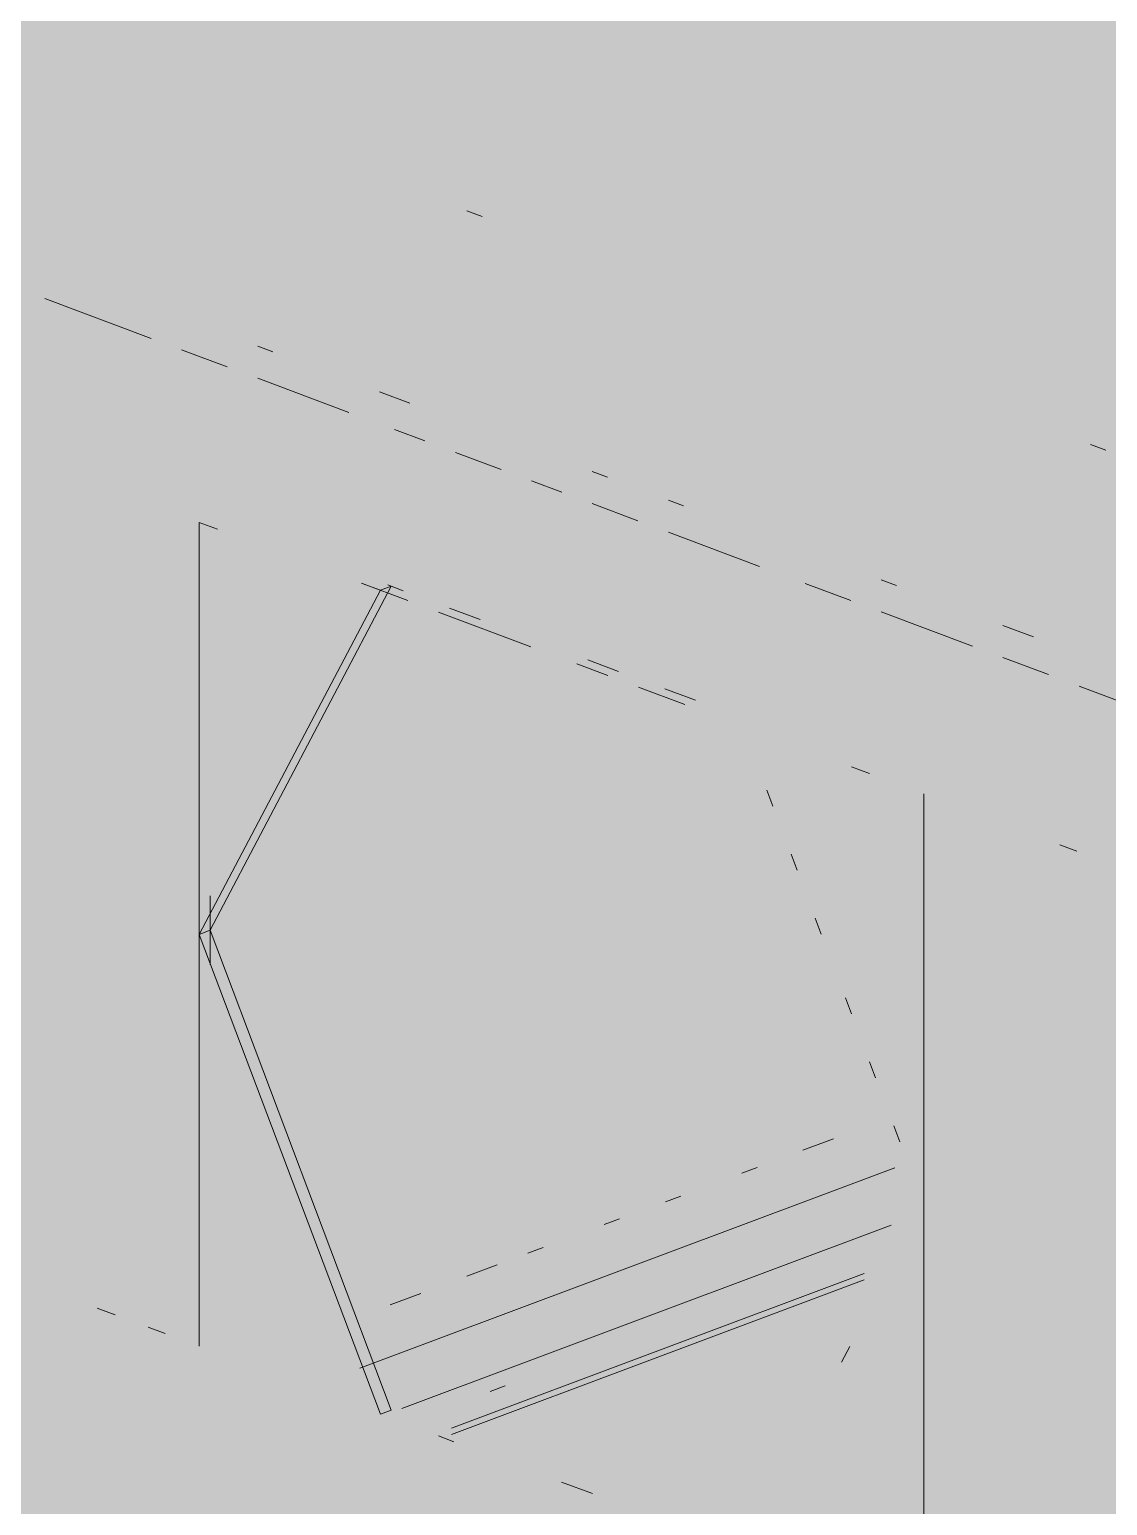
# Paper-space layout '03 3D Building and Roof' of a CAD drawing. Header units: millimetres. Extents: x 5 to 415, y 5 to 292.
# Drawn here: x 125.76 to 130.16, y 87.13 to 93.16 of the extents above; entities that cross this region are included whole.
import ezdxf

# ---------------------------------------------------------------- set-up
doc = ezdxf.new("R2010")
doc.units = ezdxf.units.MM
doc.layers.add('EXISTING', color=7, linetype='Continuous')
doc.layers.add('IMAGES', color=7, linetype='Continuous')

# ---------------------------------------------------------------- blocks, each defined once
blk = doc.blocks.new('SHEET_03')
at = {"layer": 'EXISTING', "color": 250, "lineweight": 9}
for p, q in [((127.6085, 92.3979), (127.5463, 92.4211)), ((126.2555, 91.8996), (125.8202, 92.0627)), ((126.6907, 91.8677), (126.7529, 91.8444)), ((126.5663, 91.7832), (126.3798, 91.853)), ((127.0638, 91.5968), (126.6907, 91.7366)), ((127.1881, 91.6814), (127.3125, 91.6348)), ((127.3747, 91.4804), (127.2503, 91.527)), ((130.1578, 91.4429), (130.0956, 91.4662)), ((127.6855, 91.3639), (127.499, 91.4338)), ((128.0586, 91.3553), (128.1208, 91.332)), ((127.9343, 91.2707), (127.8099, 91.3173)), ((128.2451, 91.1543), (128.0586, 91.2242)), ((128.3695, 91.2388), (128.4317, 91.2155)), ((126.4518, 87.7806), (126.4518, 91.1474)), ((126.4518, 91.1474), (126.4518, 89.464)), ((126.5259, 91.1196), (126.4518, 91.1474)), ((128.7426, 90.9679), (128.3695, 91.1077)), ((129.24, 90.9127), (129.3022, 90.8894)), ((126.4518, 89.464), (127.1925, 90.8699)), ((127.2369, 90.8866), (126.4962, 89.4806)), ((127.1153, 90.8988), (127.304, 90.8281)), ((127.1925, 90.8699), (127.1184, 90.8977)), ((127.2369, 90.8866), (127.1925, 90.8699)), ((127.2856, 90.8683), (127.2226, 90.8919)), ((129.1156, 90.8282), (128.9291, 90.8981)), ((127.4298, 90.781), (127.8073, 90.6396)), ((127.6001, 90.7505), (127.4743, 90.7976)), ((129.6131, 90.6418), (129.24, 90.7816)), ((129.7374, 90.7264), (129.8618, 90.6798)), ((127.996, 90.5689), (128.1218, 90.5218)), ((128.1663, 90.5384), (128.0405, 90.5855)), ((129.9239, 90.5254), (129.7374, 90.5953)), ((130.2348, 90.4089), (130.0483, 90.4788)), ((128.2477, 90.4746), (128.4364, 90.4039)), ((128.4808, 90.4206), (128.355, 90.4677)), ((129.1922, 90.1208), (129.1182, 90.1485)), ((128.7725, 90.0536), (128.7972, 89.9882)), ((129.4144, 90.0376), (129.4144, 89.0756)), ((129.4144, 88.3542), (129.4144, 89.8973)), ((130.0394, 89.8034), (129.9699, 89.8295)), ((128.8713, 89.7921), (128.896, 89.7268)), ((126.4962, 89.4806), (126.4962, 89.6209)), ((126.4962, 89.5837), (126.4962, 89.3776)), ((128.97, 89.5307), (128.9947, 89.4653)), ((126.4518, 89.464), (126.4962, 89.4806)), ((126.4518, 89.464), (126.4518, 87.7806)), ((127.1925, 87.5032), (126.4518, 89.464)), ((126.4962, 89.3404), (126.4962, 89.4806)), ((126.4962, 89.4806), (127.2369, 87.5198)), ((129.0935, 89.2039), (129.1182, 89.1385)), ((129.1922, 88.9424), (129.2169, 88.8771)), ((129.4144, 88.9382), (129.4144, 88.8695)), ((129.4144, 88.7321), (129.4144, 87.9076)), ((129.291, 88.681), (129.3157, 88.6156)), ((128.9198, 88.582), (129.0448, 88.6288)), ((127.1078, 87.6905), (129.2947, 88.5097)), ((128.6699, 88.4884), (128.7323, 88.5118)), ((128.3574, 88.3713), (128.4199, 88.3947)), ((129.4144, 86.9514), (129.4144, 88.3542)), ((129.28, 88.2758), (127.2805, 87.5268)), ((128.1075, 88.2777), (128.17, 88.3011)), ((127.7951, 88.1607), (127.8576, 88.1841)), ((127.4827, 87.4456), (129.1697, 88.0776)), ((127.5452, 88.0671), (127.6701, 88.1139)), ((127.4827, 87.4202), (129.1697, 88.0522)), ((127.2328, 87.95), (127.3577, 87.9968)), ((126.0352, 87.9367), (126.1046, 87.9107)), ((126.1088, 87.9091), (126.0459, 87.9327)), ((126.2435, 87.8587), (126.3129, 87.8326)), ((129.1114, 87.779), (129.0778, 87.7151)), ((129.4144, 87.7701), (129.4144, 87.7014)), ((127.6406, 87.5951), (127.7031, 87.6185)), ((129.4144, 87.564), (129.4144, 86.7395)), ((127.2369, 87.5198), (127.1925, 87.5032)), ((127.4928, 87.3907), (127.4298, 87.4142)), ((128.0589, 87.1786), (127.9331, 87.2257))]:
    blk.add_line(p, q, dxfattribs=at)
at = {"layer": 'IMAGES', "color": 7}
for points in [[(125.4836, 93.1429), (125.8263, 93.1429), (125.4836, 93.3143), (125.8263, 93.3143)], [(125.8263, 93.1429), (125.9977, 93.1429), (125.8263, 93.3143), (125.9977, 93.3143)], [(125.9977, 93.1429), (126.1691, 93.1429), (125.9977, 93.3143), (126.1691, 93.3143)], [(126.1691, 93.1429), (126.3404, 93.1429), (126.1691, 93.3143), (126.3404, 93.3143)], [(126.3404, 93.1429), (139.8781, 93.1429), (126.3404, 93.3143), (139.8781, 93.3143)], [(125.655, 92.9714), (125.8263, 92.9714), (125.655, 93.1429), (125.8263, 93.1429)], [(125.8263, 92.9714), (125.9977, 92.9714), (125.8263, 93.1429), (125.9977, 93.1429)], [(125.9977, 92.9714), (126.1691, 92.9714), (125.9977, 93.1429), (126.1691, 93.1429)], [(126.1691, 92.8), (126.3404, 92.8), (126.1691, 93.1429), (126.3404, 93.1429)], [(126.3404, 92.9714), (126.5118, 92.9714), (126.3404, 93.1429), (126.5118, 93.1429)], [(126.5118, 92.9714), (139.8781, 92.9714), (126.5118, 93.1429), (139.8781, 93.1429)], [(125.4836, 92.8), (125.8263, 92.8), (125.4836, 92.9714), (125.8263, 92.9714)], [(125.8263, 92.8), (126.1691, 92.8), (125.8263, 92.9714), (126.1691, 92.9714)], [(126.3404, 92.8), (126.5118, 92.8), (126.3404, 92.9714), (126.5118, 92.9714)], [(126.5118, 92.8), (126.6832, 92.8), (126.5118, 92.9714), (126.6832, 92.9714)], [(126.6832, 92.8), (127.0259, 92.8), (126.6832, 92.9714), (127.0259, 92.9714)], [(127.0259, 92.8), (139.364, 92.8), (127.0259, 92.9714), (139.364, 92.9714)], [(124.7982, 92.6286), (126.1691, 92.6286), (124.7982, 92.8), (126.1691, 92.8)], [(126.1691, 92.6286), (126.3404, 92.6286), (126.1691, 92.8), (126.3404, 92.8)], [(126.3404, 92.6286), (126.6832, 92.6286), (126.3404, 92.8), (126.6832, 92.8)], [(126.6832, 92.6286), (126.8545, 92.6286), (126.6832, 92.8), (126.8545, 92.8)], [(126.8545, 92.6286), (127.0259, 92.6286), (126.8545, 92.8), (127.0259, 92.8)], [(127.0259, 92.6286), (127.1973, 92.6286), (127.0259, 92.8), (127.1973, 92.8)], [(127.1973, 92.6286), (127.3686, 92.6286), (127.1973, 92.8), (127.3686, 92.8)], [(127.3686, 92.6286), (139.0213, 92.6286), (127.3686, 92.8), (139.0213, 92.8)], [(125.655, 92.4571), (127.0259, 92.4571), (125.655, 92.6286), (127.0259, 92.6286)], [(127.0259, 92.4571), (127.3686, 92.4571), (127.0259, 92.6286), (127.3686, 92.6286)], [(127.3686, 92.4571), (127.54, 92.4571), (127.3686, 92.6286), (127.54, 92.6286)], [(127.54, 92.4571), (127.7113, 92.4571), (127.54, 92.6286), (127.7113, 92.6286)], [(127.7113, 92.4571), (127.8827, 92.4571), (127.7113, 92.6286), (127.8827, 92.6286)], [(127.8827, 92.4571), (128.0541, 92.4571), (127.8827, 92.6286), (128.0541, 92.6286)], [(128.0541, 92.4571), (138.5072, 92.4571), (128.0541, 92.6286), (138.5072, 92.6286)], [(125.655, 92.2857), (125.8263, 92.2857), (125.655, 92.4571), (125.8263, 92.4571)], [(125.8263, 92.2857), (127.54, 92.2857), (125.8263, 92.4571), (127.54, 92.4571)], [(127.54, 92.2857), (127.7113, 92.2857), (127.54, 92.4571), (127.7113, 92.4571)], [(127.7113, 92.2857), (127.8827, 92.2857), (127.7113, 92.4571), (127.8827, 92.4571)], [(127.8827, 92.2857), (128.0541, 92.2857), (127.8827, 92.4571), (128.0541, 92.4571)], [(128.0541, 92.2857), (128.2254, 92.2857), (128.0541, 92.4571), (128.2254, 92.4571)], [(128.2254, 92.2857), (128.5682, 92.2857), (128.2254, 92.4571), (128.5682, 92.4571)], [(128.5682, 92.2857), (137.9931, 92.2857), (128.5682, 92.4571), (137.9931, 92.4571)], [(125.3123, 92.1143), (125.8263, 92.1143), (125.3123, 92.2857), (125.8263, 92.2857)], [(125.8263, 92.1143), (125.9977, 92.1143), (125.8263, 92.2857), (125.9977, 92.2857)], [(125.9977, 92.1143), (126.1691, 92.1143), (125.9977, 92.2857), (126.1691, 92.2857)], [(126.1691, 92.1143), (126.3404, 92.1143), (126.1691, 92.2857), (126.3404, 92.2857)], [(126.3404, 92.1143), (127.54, 92.1143), (126.3404, 92.2857), (127.54, 92.2857)], [(127.54, 92.1143), (127.7113, 92.1143), (127.54, 92.2857), (127.7113, 92.2857)], [(127.7113, 92.1143), (127.8827, 92.1143), (127.7113, 92.2857), (127.8827, 92.2857)], [(127.8827, 92.1143), (128.0541, 92.1143), (127.8827, 92.2857), (128.0541, 92.2857)], [(128.0541, 92.1143), (128.2254, 92.1143), (128.0541, 92.2857), (128.2254, 92.2857)], [(128.2254, 92.1143), (128.3968, 92.1143), (128.2254, 92.2857), (128.3968, 92.2857)], [(128.3968, 91.9429), (128.5682, 91.9429), (128.3968, 92.2857), (128.5682, 92.2857)], [(128.5682, 92.1143), (128.7395, 92.1143), (128.5682, 92.2857), (128.7395, 92.2857)], [(128.7395, 92.1143), (128.9109, 92.1143), (128.7395, 92.2857), (128.9109, 92.2857)], [(128.9109, 92.1143), (137.6504, 92.1143), (128.9109, 92.2857), (137.6504, 92.2857)], [(125.655, 91.9429), (126.3404, 91.9429), (125.655, 92.1143), (126.3404, 92.1143)], [(126.3404, 91.9429), (126.5118, 91.9429), (126.3404, 92.1143), (126.5118, 92.1143)], [(126.5118, 91.9429), (126.6832, 91.9429), (126.5118, 92.1143), (126.6832, 92.1143)], [(126.6832, 91.9429), (127.0259, 91.9429), (126.6832, 92.1143), (127.0259, 92.1143)], [(127.0259, 91.9429), (127.8827, 91.9429), (127.0259, 92.1143), (127.8827, 92.1143)], [(127.8827, 91.9429), (128.0541, 91.9429), (127.8827, 92.1143), (128.0541, 92.1143)], [(128.0541, 91.9429), (128.3968, 91.9429), (128.0541, 92.1143), (128.3968, 92.1143)], [(128.5682, 91.9429), (128.7395, 91.9429), (128.5682, 92.1143), (128.7395, 92.1143)], [(128.7395, 91.9429), (128.9109, 91.9429), (128.7395, 92.1143), (128.9109, 92.1143)], [(128.9109, 91.9429), (129.0822, 91.9429), (128.9109, 92.1143), (129.0822, 92.1143)], [(129.0822, 91.9429), (129.2536, 91.9429), (129.0822, 92.1143), (129.2536, 92.1143)], [(129.2536, 91.9429), (129.425, 91.9429), (129.2536, 92.1143), (129.425, 92.1143)], [(129.425, 91.9429), (137.1363, 91.9429), (129.425, 92.1143), (137.1363, 92.1143)], [(125.655, 91.6), (125.8263, 91.6), (125.655, 91.9429), (125.8263, 91.9429)], [(125.8263, 91.7714), (125.9977, 91.7714), (125.8263, 91.9429), (125.9977, 91.9429)], [(125.9977, 91.7714), (126.1691, 91.7714), (125.9977, 91.9429), (126.1691, 91.9429)], [(126.1691, 91.7714), (126.3404, 91.7714), (126.1691, 91.9429), (126.3404, 91.9429)], [(126.3404, 91.7714), (126.5118, 91.7714), (126.3404, 91.9429), (126.5118, 91.9429)], [(126.5118, 91.7714), (126.6832, 91.7714), (126.5118, 91.9429), (126.6832, 91.9429)], [(126.6832, 91.7714), (126.8545, 91.7714), (126.6832, 91.9429), (126.8545, 91.9429)], [(126.8545, 91.7714), (127.0259, 91.7714), (126.8545, 91.9429), (127.0259, 91.9429)], [(127.0259, 91.7714), (127.1973, 91.7714), (127.0259, 91.9429), (127.1973, 91.9429)], [(127.1973, 91.7714), (127.3686, 91.7714), (127.1973, 91.9429), (127.3686, 91.9429)], [(127.3686, 91.7714), (128.3968, 91.7714), (127.3686, 91.9429), (128.3968, 91.9429)], [(128.3968, 91.7714), (128.5682, 91.7714), (128.3968, 91.9429), (128.5682, 91.9429)], [(128.5682, 91.7714), (128.7395, 91.7714), (128.5682, 91.9429), (128.7395, 91.9429)], [(128.7395, 91.7714), (128.9109, 91.7714), (128.7395, 91.9429), (128.9109, 91.9429)], [(128.9109, 91.7714), (129.0822, 91.7714), (128.9109, 91.9429), (129.0822, 91.9429)], [(129.0822, 91.7714), (129.2536, 91.7714), (129.0822, 91.9429), (129.2536, 91.9429)], [(129.2536, 91.6), (129.425, 91.6), (129.2536, 91.9429), (129.425, 91.9429)], [(129.425, 91.7714), (129.5963, 91.7714), (129.425, 91.9429), (129.5963, 91.9429)], [(129.5963, 91.7714), (136.7936, 91.7714), (129.5963, 91.9429), (136.7936, 91.9429)], [(125.8263, 91.6), (125.9977, 91.6), (125.8263, 91.7714), (125.9977, 91.7714)], [(125.9977, 91.6), (126.3404, 91.6), (125.9977, 91.7714), (126.3404, 91.7714)], [(126.3404, 91.6), (126.6832, 91.6), (126.3404, 91.7714), (126.6832, 91.7714)], [(126.6832, 91.6), (127.0259, 91.6), (126.6832, 91.7714), (127.0259, 91.7714)], [(127.0259, 91.4286), (127.1973, 91.4286), (127.0259, 91.7714), (127.1973, 91.7714)], [(127.1973, 91.4286), (127.3686, 91.4286), (127.1973, 91.7714), (127.3686, 91.7714)], [(127.3686, 91.6), (127.54, 91.6), (127.3686, 91.7714), (127.54, 91.7714)], [(127.54, 91.6), (127.8827, 91.6), (127.54, 91.7714), (127.8827, 91.7714)], [(127.8827, 91.6), (128.7395, 91.6), (127.8827, 91.7714), (128.7395, 91.7714)], [(128.7395, 91.6), (128.9109, 91.6), (128.7395, 91.7714), (128.9109, 91.7714)], [(128.9109, 91.6), (129.2536, 91.6), (128.9109, 91.7714), (129.2536, 91.7714)], [(129.425, 91.6), (129.5963, 91.6), (129.425, 91.7714), (129.5963, 91.7714)], [(129.5963, 91.6), (129.7677, 91.6), (129.5963, 91.7714), (129.7677, 91.7714)], [(129.7677, 91.6), (129.9391, 91.6), (129.7677, 91.7714), (129.9391, 91.7714)], [(129.9391, 91.6), (130.1104, 91.6), (129.9391, 91.7714), (130.1104, 91.7714)], [(130.1104, 91.6), (130.2818, 91.6), (130.1104, 91.7714), (130.2818, 91.7714)], [(125.655, 91.4286), (125.8263, 91.4286), (125.655, 91.6), (125.8263, 91.6)], [(125.8263, 91.4286), (126.1691, 91.4286), (125.8263, 91.6), (126.1691, 91.6)], [(126.1691, 91.4286), (126.3404, 91.4286), (126.1691, 91.6), (126.3404, 91.6)], [(126.3404, 91.4286), (126.6832, 91.4286), (126.3404, 91.6), (126.6832, 91.6)], [(126.6832, 91.4286), (126.8545, 91.4286), (126.6832, 91.6), (126.8545, 91.6)], [(126.8545, 91.4286), (127.0259, 91.4286), (126.8545, 91.6), (127.0259, 91.6)], [(127.3686, 91.4286), (127.54, 91.4286), (127.3686, 91.6), (127.54, 91.6)], [(127.54, 91.4286), (127.7113, 91.4286), (127.54, 91.6), (127.7113, 91.6)], [(127.7113, 91.4286), (127.8827, 91.4286), (127.7113, 91.6), (127.8827, 91.6)], [(127.8827, 91.4286), (128.0541, 91.4286), (127.8827, 91.6), (128.0541, 91.6)], [(128.0541, 91.4286), (128.3968, 91.4286), (128.0541, 91.6), (128.3968, 91.6)], [(128.3968, 91.4286), (129.2536, 91.4286), (128.3968, 91.6), (129.2536, 91.6)], [(129.2536, 91.4286), (129.425, 91.4286), (129.2536, 91.6), (129.425, 91.6)], [(129.425, 91.4286), (129.9391, 91.4286), (129.425, 91.6), (129.9391, 91.6)], [(129.9391, 91.4286), (130.1104, 91.4286), (129.9391, 91.6), (130.1104, 91.6)], [(130.1104, 91.4286), (130.2818, 91.4286), (130.1104, 91.6), (130.2818, 91.6)], [(125.655, 91.2571), (125.8263, 91.2571), (125.655, 91.4286), (125.8263, 91.4286)], [(125.8263, 91.2571), (125.9977, 91.2571), (125.8263, 91.4286), (125.9977, 91.4286)], [(125.9977, 91.2571), (126.1691, 91.2571), (125.9977, 91.4286), (126.1691, 91.4286)], [(126.1691, 91.2571), (126.5118, 91.2571), (126.1691, 91.4286), (126.5118, 91.4286)], [(126.5118, 91.2571), (127.0259, 91.2571), (126.5118, 91.4286), (127.0259, 91.4286)], [(127.0259, 91.2571), (127.1973, 91.2571), (127.0259, 91.4286), (127.1973, 91.4286)], [(127.1973, 91.2571), (127.3686, 91.2571), (127.1973, 91.4286), (127.3686, 91.4286)], [(127.3686, 91.2571), (127.54, 91.2571), (127.3686, 91.4286), (127.54, 91.4286)], [(127.54, 91.2571), (127.7113, 91.2571), (127.54, 91.4286), (127.7113, 91.4286)], [(127.7113, 91.2571), (127.8827, 91.2571), (127.7113, 91.4286), (127.8827, 91.4286)], [(127.8827, 91.2571), (128.0541, 91.2571), (127.8827, 91.4286), (128.0541, 91.4286)], [(128.0541, 91.2571), (128.2254, 91.2571), (128.0541, 91.4286), (128.2254, 91.4286)], [(128.2254, 91.2571), (128.3968, 91.2571), (128.2254, 91.4286), (128.3968, 91.4286)], [(128.3968, 91.2571), (128.5682, 91.2571), (128.3968, 91.4286), (128.5682, 91.4286)], [(128.5682, 91.2571), (128.7395, 91.2571), (128.5682, 91.4286), (128.7395, 91.4286)], [(128.7395, 91.2571), (130.1104, 91.2571), (128.7395, 91.4286), (130.1104, 91.4286)], [(130.1104, 91.2571), (130.2818, 91.2571), (130.1104, 91.4286), (130.2818, 91.4286)], [(125.655, 90.2286), (125.8263, 90.2286), (125.655, 91.2571), (125.8263, 91.2571)], [(125.8263, 91.0857), (125.9977, 91.0857), (125.8263, 91.2571), (125.9977, 91.2571)], [(125.9977, 91.0857), (126.1691, 91.0857), (125.9977, 91.2571), (126.1691, 91.2571)], [(126.1691, 91.0857), (126.5118, 91.0857), (126.1691, 91.2571), (126.5118, 91.2571)], [(126.5118, 91.0857), (126.6832, 91.0857), (126.5118, 91.2571), (126.6832, 91.2571)], [(126.6832, 91.0857), (126.8545, 91.0857), (126.6832, 91.2571), (126.8545, 91.2571)], [(126.8545, 91.0857), (127.0259, 91.0857), (126.8545, 91.2571), (127.0259, 91.2571)], [(127.0259, 91.0857), (127.7113, 91.0857), (127.0259, 91.2571), (127.7113, 91.2571)], [(127.7113, 91.0857), (127.8827, 91.0857), (127.7113, 91.2571), (127.8827, 91.2571)], [(127.8827, 91.0857), (128.0541, 91.0857), (127.8827, 91.2571), (128.0541, 91.2571)], [(128.0541, 91.0857), (128.3968, 91.0857), (128.0541, 91.2571), (128.3968, 91.2571)], [(128.3968, 90.9143), (128.5682, 90.9143), (128.3968, 91.2571), (128.5682, 91.2571)], [(128.5682, 91.0857), (128.7395, 91.0857), (128.5682, 91.2571), (128.7395, 91.2571)], [(128.7395, 91.0857), (128.9109, 91.0857), (128.7395, 91.2571), (128.9109, 91.2571)], [(128.9109, 91.0857), (129.425, 91.0857), (128.9109, 91.2571), (129.425, 91.2571)], [(129.425, 91.0857), (130.1104, 91.0857), (129.425, 91.2571), (130.1104, 91.2571)], [(130.1104, 91.0857), (130.2818, 91.0857), (130.1104, 91.2571), (130.2818, 91.2571)], [(125.8263, 90.9143), (125.9977, 90.9143), (125.8263, 91.0857), (125.9977, 91.0857)], [(125.9977, 90.9143), (126.1691, 90.9143), (125.9977, 91.0857), (126.1691, 91.0857)], [(126.1691, 90.9143), (126.3404, 90.9143), (126.1691, 91.0857), (126.3404, 91.0857)], [(126.3404, 90.9143), (126.6832, 90.9143), (126.3404, 91.0857), (126.6832, 91.0857)], [(126.6832, 90.9143), (126.8545, 90.9143), (126.6832, 91.0857), (126.8545, 91.0857)], [(126.8545, 90.7429), (127.0259, 90.7429), (126.8545, 91.0857), (127.0259, 91.0857)], [(127.0259, 90.9143), (127.1973, 90.9143), (127.0259, 91.0857), (127.1973, 91.0857)], [(127.1973, 90.9143), (127.3686, 90.9143), (127.1973, 91.0857), (127.3686, 91.0857)], [(127.3686, 90.9143), (127.7113, 90.9143), (127.3686, 91.0857), (127.7113, 91.0857)], [(127.7113, 90.7429), (127.8827, 90.7429), (127.7113, 91.0857), (127.8827, 91.0857)], [(127.8827, 90.9143), (128.0541, 90.9143), (127.8827, 91.0857), (128.0541, 91.0857)], [(128.0541, 90.9143), (128.2254, 90.9143), (128.0541, 91.0857), (128.2254, 91.0857)], [(128.2254, 90.9143), (128.3968, 90.9143), (128.2254, 91.0857), (128.3968, 91.0857)], [(128.5682, 90.9143), (128.7395, 90.9143), (128.5682, 91.0857), (128.7395, 91.0857)], [(128.7395, 90.9143), (128.9109, 90.9143), (128.7395, 91.0857), (128.9109, 91.0857)], [(128.9109, 90.9143), (129.425, 90.9143), (128.9109, 91.0857), (129.425, 91.0857)], [(129.425, 90.9143), (129.5963, 90.9143), (129.425, 91.0857), (129.5963, 91.0857)], [(129.5963, 90.9143), (129.7677, 90.9143), (129.5963, 91.0857), (129.7677, 91.0857)], [(129.7677, 90.9143), (129.9391, 90.9143), (129.7677, 91.0857), (129.9391, 91.0857)], [(129.9391, 90.9143), (130.7959, 90.9143), (129.9391, 91.0857), (130.7959, 91.0857)], [(125.8263, 88.3429), (126.1691, 88.3429), (125.8263, 90.9143), (126.1691, 90.9143)], [(126.1691, 88.1714), (126.3404, 88.1714), (126.1691, 90.9143), (126.3404, 90.9143)], [(126.3404, 89.5429), (126.5118, 89.5429), (126.3404, 90.9143), (126.5118, 90.9143)], [(126.5118, 89.8857), (126.6832, 89.8857), (126.5118, 90.9143), (126.6832, 90.9143)], [(126.6832, 90.7429), (126.8545, 90.7429), (126.6832, 90.9143), (126.8545, 90.9143)], [(127.0259, 90.7429), (127.1973, 90.7429), (127.0259, 90.9143), (127.1973, 90.9143)], [(127.1973, 90.7429), (127.3686, 90.7429), (127.1973, 90.9143), (127.3686, 90.9143)], [(127.3686, 90.7429), (127.7113, 90.7429), (127.3686, 90.9143), (127.7113, 90.9143)], [(127.8827, 90.7429), (128.3968, 90.7429), (127.8827, 90.9143), (128.3968, 90.9143)], [(128.3968, 90.7429), (128.5682, 90.7429), (128.3968, 90.9143), (128.5682, 90.9143)], [(128.5682, 90.7429), (128.7395, 90.7429), (128.5682, 90.9143), (128.7395, 90.9143)], [(128.7395, 90.7429), (128.9109, 90.7429), (128.7395, 90.9143), (128.9109, 90.9143)], [(128.9109, 90.7429), (129.0822, 90.7429), (128.9109, 90.9143), (129.0822, 90.9143)], [(129.0822, 90.7429), (129.2536, 90.7429), (129.0822, 90.9143), (129.2536, 90.9143)], [(129.2536, 90.7429), (129.425, 90.7429), (129.2536, 90.9143), (129.425, 90.9143)], [(129.425, 90.7429), (129.5963, 90.7429), (129.425, 90.9143), (129.5963, 90.9143)], [(129.5963, 90.7429), (129.9391, 90.7429), (129.5963, 90.9143), (129.9391, 90.9143)], [(129.9391, 90.7429), (130.9672, 90.7429), (129.9391, 90.9143), (130.9672, 90.9143)], [(126.6832, 90.5714), (126.8545, 90.5714), (126.6832, 90.7429), (126.8545, 90.7429)], [(126.8545, 90.5714), (127.0259, 90.5714), (126.8545, 90.7429), (127.0259, 90.7429)], [(127.0259, 90.5714), (127.3686, 90.5714), (127.0259, 90.7429), (127.3686, 90.7429)], [(127.3686, 90.5714), (127.54, 90.5714), (127.3686, 90.7429), (127.54, 90.7429)], [(127.54, 90.5714), (127.7113, 90.5714), (127.54, 90.7429), (127.7113, 90.7429)], [(127.7113, 90.4), (127.8827, 90.4), (127.7113, 90.7429), (127.8827, 90.7429)], [(127.8827, 90.5714), (128.0541, 90.5714), (127.8827, 90.7429), (128.0541, 90.7429)], [(128.0541, 90.5714), (128.2254, 90.5714), (128.0541, 90.7429), (128.2254, 90.7429)], [(128.2254, 90.5714), (128.3968, 90.5714), (128.2254, 90.7429), (128.3968, 90.7429)], [(128.3968, 90.5714), (128.7395, 90.5714), (128.3968, 90.7429), (128.7395, 90.7429)], [(128.7395, 90.5714), (128.9109, 90.5714), (128.7395, 90.7429), (128.9109, 90.7429)], [(128.9109, 90.5714), (129.0822, 90.5714), (128.9109, 90.7429), (129.0822, 90.7429)], [(129.0822, 90.4), (129.2536, 90.4), (129.0822, 90.7429), (129.2536, 90.7429)], [(129.2536, 90.5714), (129.5963, 90.5714), (129.2536, 90.7429), (129.5963, 90.7429)], [(129.5963, 90.5714), (129.9391, 90.5714), (129.5963, 90.7429), (129.9391, 90.7429)], [(129.9391, 90.5714), (130.1104, 90.5714), (129.9391, 90.7429), (130.1104, 90.7429)], [(130.1104, 90.5714), (130.2818, 90.5714), (130.1104, 90.7429), (130.2818, 90.7429)], [(126.6832, 90.4), (126.8545, 90.4), (126.6832, 90.5714), (126.8545, 90.5714)], [(126.8545, 90.4), (127.0259, 90.4), (126.8545, 90.5714), (127.0259, 90.5714)], [(127.0259, 90.4), (127.1973, 90.4), (127.0259, 90.5714), (127.1973, 90.5714)], [(127.1973, 90.4), (127.3686, 90.4), (127.1973, 90.5714), (127.3686, 90.5714)], [(127.3686, 90.4), (127.54, 90.4), (127.3686, 90.5714), (127.54, 90.5714)], [(127.54, 90.4), (127.7113, 90.4), (127.54, 90.5714), (127.7113, 90.5714)], [(127.8827, 90.4), (128.0541, 90.4), (127.8827, 90.5714), (128.0541, 90.5714)], [(128.0541, 90.4), (128.2254, 90.4), (128.0541, 90.5714), (128.2254, 90.5714)], [(128.2254, 90.4), (128.3968, 90.4), (128.2254, 90.5714), (128.3968, 90.5714)], [(128.3968, 90.4), (128.5682, 90.4), (128.3968, 90.5714), (128.5682, 90.5714)], [(128.5682, 90.4), (128.7395, 90.4), (128.5682, 90.5714), (128.7395, 90.5714)], [(128.7395, 90.4), (129.0822, 90.4), (128.7395, 90.5714), (129.0822, 90.5714)], [(129.2536, 90.4), (129.425, 90.4), (129.2536, 90.5714), (129.425, 90.5714)], [(129.425, 90.4), (129.5963, 90.4), (129.425, 90.5714), (129.5963, 90.5714)], [(129.5963, 90.4), (129.7677, 90.4), (129.5963, 90.5714), (129.7677, 90.5714)], [(129.7677, 90.4), (129.9391, 90.4), (129.7677, 90.5714), (129.9391, 90.5714)], [(129.9391, 90.4), (130.1104, 90.4), (129.9391, 90.5714), (130.1104, 90.5714)], [(130.1104, 90.4), (130.2818, 90.4), (130.1104, 90.5714), (130.2818, 90.5714)], [(126.6832, 90.2286), (126.8545, 90.2286), (126.6832, 90.4), (126.8545, 90.4)], [(126.8545, 90.0571), (127.0259, 90.0571), (126.8545, 90.4), (127.0259, 90.4)], [(127.0259, 90.2286), (127.1973, 90.2286), (127.0259, 90.4), (127.1973, 90.4)], [(127.1973, 90.2286), (127.3686, 90.2286), (127.1973, 90.4), (127.3686, 90.4)], [(127.3686, 90.2286), (127.7113, 90.2286), (127.3686, 90.4), (127.7113, 90.4)], [(127.7113, 90.2286), (127.8827, 90.2286), (127.7113, 90.4), (127.8827, 90.4)], [(127.8827, 90.2286), (128.0541, 90.2286), (127.8827, 90.4), (128.0541, 90.4)], [(128.0541, 90.2286), (128.2254, 90.2286), (128.0541, 90.4), (128.2254, 90.4)], [(128.2254, 90.2286), (128.5682, 90.2286), (128.2254, 90.4), (128.5682, 90.4)], [(128.5682, 90.2286), (128.7395, 90.2286), (128.5682, 90.4), (128.7395, 90.4)], [(128.7395, 90.2286), (128.9109, 90.2286), (128.7395, 90.4), (128.9109, 90.4)], [(128.9109, 90.2286), (129.0822, 90.2286), (128.9109, 90.4), (129.0822, 90.4)], [(129.0822, 90.2286), (129.425, 90.2286), (129.0822, 90.4), (129.425, 90.4)], [(129.425, 90.2286), (129.5963, 90.2286), (129.425, 90.4), (129.5963, 90.4)], [(129.5963, 90.2286), (129.9391, 90.2286), (129.5963, 90.4), (129.9391, 90.4)], [(129.9391, 90.2286), (130.1104, 90.2286), (129.9391, 90.4), (130.1104, 90.4)], [(130.1104, 90.2286), (130.2818, 90.2286), (130.1104, 90.4), (130.2818, 90.4)], [(125.655, 90.0571), (125.8263, 90.0571), (125.655, 90.2286), (125.8263, 90.2286)], [(126.6832, 90.0571), (126.8545, 90.0571), (126.6832, 90.2286), (126.8545, 90.2286)], [(127.0259, 90.0571), (127.1973, 90.0571), (127.0259, 90.2286), (127.1973, 90.2286)], [(127.1973, 90.0571), (127.3686, 90.0571), (127.1973, 90.2286), (127.3686, 90.2286)], [(127.3686, 90.0571), (128.2254, 90.0571), (127.3686, 90.2286), (128.2254, 90.2286)], [(128.2254, 90.0571), (128.3968, 90.0571), (128.2254, 90.2286), (128.3968, 90.2286)], [(128.3968, 90.0571), (128.5682, 90.0571), (128.3968, 90.2286), (128.5682, 90.2286)], [(128.5682, 90.0571), (128.7395, 90.0571), (128.5682, 90.2286), (128.7395, 90.2286)], [(128.7395, 90.0571), (128.9109, 90.0571), (128.7395, 90.2286), (128.9109, 90.2286)], [(128.9109, 90.0571), (129.0822, 90.0571), (128.9109, 90.2286), (129.0822, 90.2286)], [(129.0822, 90.0571), (129.425, 90.0571), (129.0822, 90.2286), (129.425, 90.2286)], [(129.425, 90.0571), (129.5963, 90.0571), (129.425, 90.2286), (129.5963, 90.2286)], [(129.5963, 90.0571), (129.7677, 90.0571), (129.5963, 90.2286), (129.7677, 90.2286)], [(129.7677, 90.0571), (129.9391, 90.0571), (129.7677, 90.2286), (129.9391, 90.2286)], [(129.9391, 90.0571), (130.1104, 90.0571), (129.9391, 90.2286), (130.1104, 90.2286)], [(130.1104, 90.0571), (130.2818, 90.0571), (130.1104, 90.2286), (130.2818, 90.2286)], [(125.655, 88.1714), (125.8263, 88.1714), (125.655, 90.0571), (125.8263, 90.0571)], [(126.6832, 89.8857), (127.0259, 89.8857), (126.6832, 90.0571), (127.0259, 90.0571)], [(127.0259, 89.8857), (127.1973, 89.8857), (127.0259, 90.0571), (127.1973, 90.0571)], [(127.1973, 89.8857), (128.5682, 89.8857), (127.1973, 90.0571), (128.5682, 90.0571)], [(128.5682, 89.8857), (128.7395, 89.8857), (128.5682, 90.0571), (128.7395, 90.0571)], [(128.7395, 89.7143), (128.9109, 89.7143), (128.7395, 90.0571), (128.9109, 90.0571)], [(128.9109, 89.8857), (129.0822, 89.8857), (128.9109, 90.0571), (129.0822, 90.0571)], [(129.0822, 89.8857), (129.2536, 89.8857), (129.0822, 90.0571), (129.2536, 90.0571)], [(129.2536, 89.8857), (129.425, 89.8857), (129.2536, 90.0571), (129.425, 90.0571)], [(129.425, 89.8857), (129.7677, 89.8857), (129.425, 90.0571), (129.7677, 90.0571)], [(129.7677, 89.8857), (129.9391, 89.8857), (129.7677, 90.0571), (129.9391, 90.0571)], [(129.9391, 89.8857), (130.2818, 89.8857), (129.9391, 90.0571), (130.2818, 90.0571)], [(126.5118, 89.7143), (126.6832, 89.7143), (126.5118, 89.8857), (126.6832, 89.8857)], [(126.6832, 89.7143), (126.8545, 89.7143), (126.6832, 89.8857), (126.8545, 89.8857)], [(126.8545, 89.7143), (127.0259, 89.7143), (126.8545, 89.8857), (127.0259, 89.8857)], [(127.0259, 89.5429), (128.5682, 89.5429), (127.0259, 89.8857), (128.5682, 89.8857)], [(128.5682, 89.7143), (128.7395, 89.7143), (128.5682, 89.8857), (128.7395, 89.8857)], [(128.9109, 89.7143), (129.0822, 89.7143), (128.9109, 89.8857), (129.0822, 89.8857)], [(129.0822, 89.5429), (129.2536, 89.5429), (129.0822, 89.8857), (129.2536, 89.8857)], [(129.2536, 89.7143), (129.425, 89.7143), (129.2536, 89.8857), (129.425, 89.8857)], [(129.425, 88.8571), (129.5963, 88.8571), (129.425, 89.8857), (129.5963, 89.8857)], [(129.5963, 89.7143), (129.9391, 89.7143), (129.5963, 89.8857), (129.9391, 89.8857)], [(129.9391, 89.7143), (130.1104, 89.7143), (129.9391, 89.8857), (130.1104, 89.8857)], [(130.1104, 89.5429), (130.2818, 89.5429), (130.1104, 89.8857), (130.2818, 89.8857)], [(126.5118, 89.0286), (126.6832, 89.0286), (126.5118, 89.7143), (126.6832, 89.7143)], [(126.6832, 89.5429), (126.8545, 89.5429), (126.6832, 89.7143), (126.8545, 89.7143)], [(126.8545, 89.5429), (127.0259, 89.5429), (126.8545, 89.7143), (127.0259, 89.7143)], [(128.5682, 89.5429), (128.7395, 89.5429), (128.5682, 89.7143), (128.7395, 89.7143)], [(128.7395, 89.5429), (128.9109, 89.5429), (128.7395, 89.7143), (128.9109, 89.7143)], [(128.9109, 89.5429), (129.0822, 89.5429), (128.9109, 89.7143), (129.0822, 89.7143)], [(129.2536, 89.2), (129.425, 89.2), (129.2536, 89.7143), (129.425, 89.7143)], [(129.5963, 86.8), (129.7677, 86.8), (129.5963, 89.7143), (129.7677, 89.7143)], [(129.7677, 89.5429), (129.9391, 89.5429), (129.7677, 89.7143), (129.9391, 89.7143)], [(129.9391, 89.5429), (130.1104, 89.5429), (129.9391, 89.7143), (130.1104, 89.7143)], [(126.3404, 89.2), (126.5118, 89.2), (126.3404, 89.5429), (126.5118, 89.5429)], [(126.6832, 89.3714), (126.8545, 89.3714), (126.6832, 89.5429), (126.8545, 89.5429)], [(126.8545, 89.3714), (128.7395, 89.3714), (126.8545, 89.5429), (128.7395, 89.5429)], [(128.7395, 89.3714), (128.9109, 89.3714), (128.7395, 89.5429), (128.9109, 89.5429)], [(128.9109, 89.3714), (129.0822, 89.3714), (128.9109, 89.5429), (129.0822, 89.5429)], [(129.0822, 89.3714), (129.2536, 89.3714), (129.0822, 89.5429), (129.2536, 89.5429)], [(129.7677, 89.3714), (129.9391, 89.3714), (129.7677, 89.5429), (129.9391, 89.5429)], [(129.9391, 89.3714), (130.1104, 89.3714), (129.9391, 89.5429), (130.1104, 89.5429)], [(130.1104, 86.4571), (130.2818, 86.4571), (130.1104, 89.5429), (130.2818, 89.5429)], [(126.6832, 89.2), (126.8545, 89.2), (126.6832, 89.3714), (126.8545, 89.3714)], [(126.8545, 89.2), (127.0259, 89.2), (126.8545, 89.3714), (127.0259, 89.3714)], [(127.0259, 88.8571), (128.7395, 88.8571), (127.0259, 89.3714), (128.7395, 89.3714)], [(128.7395, 89.2), (129.0822, 89.2), (128.7395, 89.3714), (129.0822, 89.3714)], [(129.0822, 89.2), (129.2536, 89.2), (129.0822, 89.3714), (129.2536, 89.3714)], [(129.7677, 86.8), (130.1104, 86.8), (129.7677, 89.3714), (130.1104, 89.3714)], [(126.3404, 89.0286), (126.5118, 89.0286), (126.3404, 89.2), (126.5118, 89.2)], [(126.6832, 89.0286), (126.8545, 89.0286), (126.6832, 89.2), (126.8545, 89.2)], [(126.8545, 88.8571), (127.0259, 88.8571), (126.8545, 89.2), (127.0259, 89.2)], [(128.7395, 88.8571), (128.9109, 88.8571), (128.7395, 89.2), (128.9109, 89.2)], [(128.9109, 89.0286), (129.2536, 89.0286), (128.9109, 89.2), (129.2536, 89.2)], [(129.2536, 89.0286), (129.425, 89.0286), (129.2536, 89.2), (129.425, 89.2)], [(126.3404, 88.8571), (126.6832, 88.8571), (126.3404, 89.0286), (126.6832, 89.0286)], [(126.6832, 88.8571), (126.8545, 88.8571), (126.6832, 89.0286), (126.8545, 89.0286)], [(128.9109, 88.8571), (129.0822, 88.8571), (128.9109, 89.0286), (129.0822, 89.0286)], [(129.0822, 88.8571), (129.425, 88.8571), (129.0822, 89.0286), (129.425, 89.0286)], [(126.3404, 87.8286), (126.5118, 87.8286), (126.3404, 88.8571), (126.5118, 88.8571)], [(126.5118, 88.6857), (126.6832, 88.6857), (126.5118, 88.8571), (126.6832, 88.8571)], [(126.6832, 88.6857), (126.8545, 88.6857), (126.6832, 88.8571), (126.8545, 88.8571)], [(126.8545, 88.6857), (127.0259, 88.6857), (126.8545, 88.8571), (127.0259, 88.8571)], [(127.0259, 88.6857), (127.1973, 88.6857), (127.0259, 88.8571), (127.1973, 88.8571)], [(127.1973, 88.6857), (128.2254, 88.6857), (127.1973, 88.8571), (128.2254, 88.8571)], [(128.2254, 88.6857), (128.3968, 88.6857), (128.2254, 88.8571), (128.3968, 88.8571)], [(128.3968, 88.6857), (128.5682, 88.6857), (128.3968, 88.8571), (128.5682, 88.8571)], [(128.5682, 88.6857), (128.7395, 88.6857), (128.5682, 88.8571), (128.7395, 88.8571)], [(128.7395, 88.5143), (128.9109, 88.5143), (128.7395, 88.8571), (128.9109, 88.8571)], [(128.9109, 88.6857), (129.0822, 88.6857), (128.9109, 88.8571), (129.0822, 88.8571)], [(129.0822, 88.6857), (129.5963, 88.6857), (129.0822, 88.8571), (129.5963, 88.8571)], [(126.5118, 88.5143), (126.6832, 88.5143), (126.5118, 88.6857), (126.6832, 88.6857)], [(126.6832, 88.5143), (127.0259, 88.5143), (126.6832, 88.6857), (127.0259, 88.6857)], [(127.0259, 88.5143), (127.1973, 88.5143), (127.0259, 88.6857), (127.1973, 88.6857)], [(127.1973, 88.5143), (128.0541, 88.5143), (127.1973, 88.6857), (128.0541, 88.6857)], [(128.0541, 88.5143), (128.2254, 88.5143), (128.0541, 88.6857), (128.2254, 88.6857)], [(128.2254, 88.5143), (128.3968, 88.5143), (128.2254, 88.6857), (128.3968, 88.6857)], [(128.3968, 88.5143), (128.7395, 88.5143), (128.3968, 88.6857), (128.7395, 88.6857)], [(128.9109, 88.5143), (129.0822, 88.5143), (128.9109, 88.6857), (129.0822, 88.6857)], [(129.0822, 88.5143), (129.2536, 88.5143), (129.0822, 88.6857), (129.2536, 88.6857)], [(129.2536, 88.3429), (129.425, 88.3429), (129.2536, 88.6857), (129.425, 88.6857)], [(129.425, 86.6286), (129.5963, 86.6286), (129.425, 88.6857), (129.5963, 88.6857)], [(126.5118, 88.3429), (126.8545, 88.3429), (126.5118, 88.5143), (126.8545, 88.5143)], [(126.8545, 88.1714), (127.0259, 88.1714), (126.8545, 88.5143), (127.0259, 88.5143)], [(127.0259, 88.1714), (127.1973, 88.1714), (127.0259, 88.5143), (127.1973, 88.5143)], [(127.1973, 88.3429), (127.3686, 88.3429), (127.1973, 88.5143), (127.3686, 88.5143)], [(127.3686, 88.3429), (127.54, 88.3429), (127.3686, 88.5143), (127.54, 88.5143)], [(127.54, 88.3429), (127.7113, 88.3429), (127.54, 88.5143), (127.7113, 88.5143)], [(127.7113, 88.3429), (127.8827, 88.3429), (127.7113, 88.5143), (127.8827, 88.5143)], [(127.8827, 88.3429), (128.0541, 88.3429), (127.8827, 88.5143), (128.0541, 88.5143)], [(128.0541, 88.3429), (128.2254, 88.3429), (128.0541, 88.5143), (128.2254, 88.5143)], [(128.2254, 88.3429), (128.5682, 88.3429), (128.2254, 88.5143), (128.5682, 88.5143)], [(128.5682, 88.3429), (128.7395, 88.3429), (128.5682, 88.5143), (128.7395, 88.5143)], [(128.7395, 88.3429), (128.9109, 88.3429), (128.7395, 88.5143), (128.9109, 88.5143)], [(128.9109, 88.3429), (129.0822, 88.3429), (128.9109, 88.5143), (129.0822, 88.5143)], [(129.0822, 88.1714), (129.2536, 88.1714), (129.0822, 88.5143), (129.2536, 88.5143)], [(125.8263, 88.1714), (125.9977, 88.1714), (125.8263, 88.3429), (125.9977, 88.3429)], [(125.9977, 88.1714), (126.1691, 88.1714), (125.9977, 88.3429), (126.1691, 88.3429)], [(126.5118, 87.8286), (126.6832, 87.8286), (126.5118, 88.3429), (126.6832, 88.3429)], [(126.6832, 88.1714), (126.8545, 88.1714), (126.6832, 88.3429), (126.8545, 88.3429)], [(127.1973, 88.1714), (127.3686, 88.1714), (127.1973, 88.3429), (127.3686, 88.3429)], [(127.3686, 88.1714), (127.54, 88.1714), (127.3686, 88.3429), (127.54, 88.3429)], [(127.54, 88.1714), (127.7113, 88.1714), (127.54, 88.3429), (127.7113, 88.3429)], [(127.7113, 88.1714), (128.7395, 88.1714), (127.7113, 88.3429), (128.7395, 88.3429)], [(128.7395, 88.1714), (129.0822, 88.1714), (128.7395, 88.3429), (129.0822, 88.3429)], [(129.2536, 88.1714), (129.425, 88.1714), (129.2536, 88.3429), (129.425, 88.3429)], [(125.655, 87.8286), (125.8263, 87.8286), (125.655, 88.1714), (125.8263, 88.1714)], [(125.8263, 88), (125.9977, 88), (125.8263, 88.1714), (125.9977, 88.1714)], [(125.9977, 88), (126.3404, 88), (125.9977, 88.1714), (126.3404, 88.1714)], [(126.6832, 87.8286), (126.8545, 87.8286), (126.6832, 88.1714), (126.8545, 88.1714)], [(126.8545, 88), (127.0259, 88), (126.8545, 88.1714), (127.0259, 88.1714)], [(127.0259, 87.8286), (127.1973, 87.8286), (127.0259, 88.1714), (127.1973, 88.1714)], [(127.1973, 88), (127.3686, 88), (127.1973, 88.1714), (127.3686, 88.1714)], [(127.3686, 88), (127.54, 88), (127.3686, 88.1714), (127.54, 88.1714)], [(127.54, 88), (128.2254, 88), (127.54, 88.1714), (128.2254, 88.1714)], [(128.2254, 88), (129.0822, 88), (128.2254, 88.1714), (129.0822, 88.1714)], [(129.0822, 88), (129.2536, 88), (129.0822, 88.1714), (129.2536, 88.1714)], [(129.2536, 88), (129.425, 88), (129.2536, 88.1714), (129.425, 88.1714)], [(125.8263, 87.8286), (125.9977, 87.8286), (125.8263, 88), (125.9977, 88)], [(125.9977, 87.8286), (126.1691, 87.8286), (125.9977, 88), (126.1691, 88)], [(126.1691, 87.8286), (126.3404, 87.8286), (126.1691, 88), (126.3404, 88)], [(126.8545, 87.8286), (127.0259, 87.8286), (126.8545, 88), (127.0259, 88)], [(127.1973, 87.8286), (127.3686, 87.8286), (127.1973, 88), (127.3686, 88)], [(127.3686, 87.8286), (127.7113, 87.8286), (127.3686, 88), (127.7113, 88)], [(127.7113, 87.8286), (127.8827, 87.8286), (127.7113, 88), (127.8827, 88)], [(127.8827, 87.8286), (128.0541, 87.8286), (127.8827, 88), (128.0541, 88)], [(128.0541, 87.8286), (128.3968, 87.8286), (128.0541, 88), (128.3968, 88)], [(128.3968, 87.8286), (128.5682, 87.8286), (128.3968, 88), (128.5682, 88)], [(128.5682, 87.8286), (129.0822, 87.8286), (128.5682, 88), (129.0822, 88)], [(129.0822, 87.8286), (129.2536, 87.8286), (129.0822, 88), (129.2536, 88)], [(129.2536, 87.8286), (129.425, 87.8286), (129.2536, 88), (129.425, 88)], [(125.655, 86.9714), (125.8263, 86.9714), (125.655, 87.8286), (125.8263, 87.8286)], [(125.8263, 87.6571), (125.9977, 87.6571), (125.8263, 87.8286), (125.9977, 87.8286)], [(125.9977, 87.6571), (126.3404, 87.6571), (125.9977, 87.8286), (126.3404, 87.8286)], [(126.3404, 87.6571), (126.5118, 87.6571), (126.3404, 87.8286), (126.5118, 87.8286)], [(126.5118, 87.6571), (126.6832, 87.6571), (126.5118, 87.8286), (126.6832, 87.8286)], [(126.6832, 87.6571), (126.8545, 87.6571), (126.6832, 87.8286), (126.8545, 87.8286)], [(126.8545, 87.6571), (127.0259, 87.6571), (126.8545, 87.8286), (127.0259, 87.8286)], [(127.0259, 87.6571), (128.0541, 87.6571), (127.0259, 87.8286), (128.0541, 87.8286)], [(128.0541, 87.6571), (128.5682, 87.6571), (128.0541, 87.8286), (128.5682, 87.8286)], [(128.5682, 87.6571), (128.7395, 87.6571), (128.5682, 87.8286), (128.7395, 87.8286)], [(128.7395, 87.6571), (128.9109, 87.6571), (128.7395, 87.8286), (128.9109, 87.8286)], [(128.9109, 87.6571), (129.2536, 87.6571), (128.9109, 87.8286), (129.2536, 87.8286)], [(129.2536, 87.6571), (129.425, 87.6571), (129.2536, 87.8286), (129.425, 87.8286)], [(125.8263, 87.4857), (125.9977, 87.4857), (125.8263, 87.6571), (125.9977, 87.6571)], [(125.9977, 87.4857), (126.1691, 87.4857), (125.9977, 87.6571), (126.1691, 87.6571)], [(126.1691, 87.4857), (126.3404, 87.4857), (126.1691, 87.6571), (126.3404, 87.6571)], [(126.3404, 87.4857), (126.5118, 87.4857), (126.3404, 87.6571), (126.5118, 87.6571)], [(126.5118, 87.4857), (126.6832, 87.4857), (126.5118, 87.6571), (126.6832, 87.6571)], [(126.6832, 87.4857), (126.8545, 87.4857), (126.6832, 87.6571), (126.8545, 87.6571)], [(126.8545, 87.4857), (127.0259, 87.4857), (126.8545, 87.6571), (127.0259, 87.6571)], [(127.0259, 87.4857), (127.1973, 87.4857), (127.0259, 87.6571), (127.1973, 87.6571)], [(127.1973, 87.4857), (127.3686, 87.4857), (127.1973, 87.6571), (127.3686, 87.6571)], [(127.3686, 87.4857), (127.7113, 87.4857), (127.3686, 87.6571), (127.7113, 87.6571)], [(127.7113, 87.4857), (128.0541, 87.4857), (127.7113, 87.6571), (128.0541, 87.6571)], [(128.0541, 87.4857), (128.3968, 87.4857), (128.0541, 87.6571), (128.3968, 87.6571)], [(128.3968, 87.4857), (128.5682, 87.4857), (128.3968, 87.6571), (128.5682, 87.6571)], [(128.5682, 87.4857), (128.9109, 87.4857), (128.5682, 87.6571), (128.9109, 87.6571)], [(128.9109, 87.4857), (129.0822, 87.4857), (128.9109, 87.6571), (129.0822, 87.6571)], [(129.0822, 87.4857), (129.2536, 87.4857), (129.0822, 87.6571), (129.2536, 87.6571)], [(129.2536, 87.4857), (129.425, 87.4857), (129.2536, 87.6571), (129.425, 87.6571)], [(125.8263, 87.3143), (126.5118, 87.3143), (125.8263, 87.4857), (126.5118, 87.4857)], [(126.5118, 87.3143), (126.8545, 87.3143), (126.5118, 87.4857), (126.8545, 87.4857)], [(126.8545, 87.3143), (127.0259, 87.3143), (126.8545, 87.4857), (127.0259, 87.4857)], [(127.0259, 87.3143), (127.1973, 87.3143), (127.0259, 87.4857), (127.1973, 87.4857)], [(127.1973, 87.3143), (127.3686, 87.3143), (127.1973, 87.4857), (127.3686, 87.4857)], [(127.3686, 87.3143), (127.54, 87.3143), (127.3686, 87.4857), (127.54, 87.4857)], [(127.54, 87.3143), (127.7113, 87.3143), (127.54, 87.4857), (127.7113, 87.4857)], [(127.7113, 87.3143), (127.8827, 87.3143), (127.7113, 87.4857), (127.8827, 87.4857)], [(127.8827, 87.3143), (128.0541, 87.3143), (127.8827, 87.4857), (128.0541, 87.4857)], [(128.0541, 87.3143), (128.2254, 87.3143), (128.0541, 87.4857), (128.2254, 87.4857)], [(128.2254, 87.3143), (128.3968, 87.3143), (128.2254, 87.4857), (128.3968, 87.4857)], [(128.3968, 87.3143), (128.7395, 87.3143), (128.3968, 87.4857), (128.7395, 87.4857)], [(128.7395, 87.1429), (128.9109, 87.1429), (128.7395, 87.4857), (128.9109, 87.4857)], [(128.9109, 87.3143), (129.0822, 87.3143), (128.9109, 87.4857), (129.0822, 87.4857)], [(129.0822, 87.1429), (129.2536, 87.1429), (129.0822, 87.4857), (129.2536, 87.4857)], [(129.2536, 86.9714), (129.425, 86.9714), (129.2536, 87.4857), (129.425, 87.4857)], [(125.8263, 87.1429), (126.8545, 87.1429), (125.8263, 87.3143), (126.8545, 87.3143)], [(126.8545, 87.1429), (127.1973, 87.1429), (126.8545, 87.3143), (127.1973, 87.3143)], [(127.1973, 87.1429), (127.3686, 87.1429), (127.1973, 87.3143), (127.3686, 87.3143)], [(127.3686, 87.1429), (127.54, 87.1429), (127.3686, 87.3143), (127.54, 87.3143)], [(127.54, 87.1429), (127.7113, 87.1429), (127.54, 87.3143), (127.7113, 87.3143)], [(127.7113, 87.1429), (127.8827, 87.1429), (127.7113, 87.3143), (127.8827, 87.3143)], [(127.8827, 87.1429), (128.0541, 87.1429), (127.8827, 87.3143), (128.0541, 87.3143)], [(128.0541, 87.1429), (128.2254, 87.1429), (128.0541, 87.3143), (128.2254, 87.3143)], [(128.2254, 87.1429), (128.3968, 87.1429), (128.2254, 87.3143), (128.3968, 87.3143)], [(128.3968, 87.1429), (128.5682, 87.1429), (128.3968, 87.3143), (128.5682, 87.3143)], [(128.5682, 87.1429), (128.7395, 87.1429), (128.5682, 87.3143), (128.7395, 87.3143)], [(128.9109, 87.1429), (129.0822, 87.1429), (128.9109, 87.3143), (129.0822, 87.3143)], [(125.8263, 86.9714), (125.9977, 86.9714), (125.8263, 87.1429), (125.9977, 87.1429)], [(125.9977, 86.9714), (127.3686, 86.9714), (125.9977, 87.1429), (127.3686, 87.1429)], [(127.3686, 86.9714), (127.54, 86.9714), (127.3686, 87.1429), (127.54, 87.1429)], [(127.54, 86.9714), (127.7113, 86.9714), (127.54, 87.1429), (127.7113, 87.1429)], [(127.7113, 86.9714), (127.8827, 86.9714), (127.7113, 87.1429), (127.8827, 87.1429)], [(127.8827, 86.9714), (128.0541, 86.9714), (127.8827, 87.1429), (128.0541, 87.1429)], [(128.0541, 86.9714), (128.2254, 86.9714), (128.0541, 87.1429), (128.2254, 87.1429)], [(128.2254, 86.9714), (128.3968, 86.9714), (128.2254, 87.1429), (128.3968, 87.1429)], [(128.3968, 86.9714), (128.5682, 86.9714), (128.3968, 87.1429), (128.5682, 87.1429)], [(128.5682, 86.9714), (128.9109, 86.9714), (128.5682, 87.1429), (128.9109, 87.1429)], [(128.9109, 86.9714), (129.2536, 86.9714), (128.9109, 87.1429), (129.2536, 87.1429)]]:
    blk.add_solid(points, dxfattribs=at)

psp = doc.layouts.new('03 3D Building and Roof')

# ---------------------------------------------------------------- block references
psp.add_blockref('SHEET_03', (0, 0))

doc.saveas('drawing.dxf')
